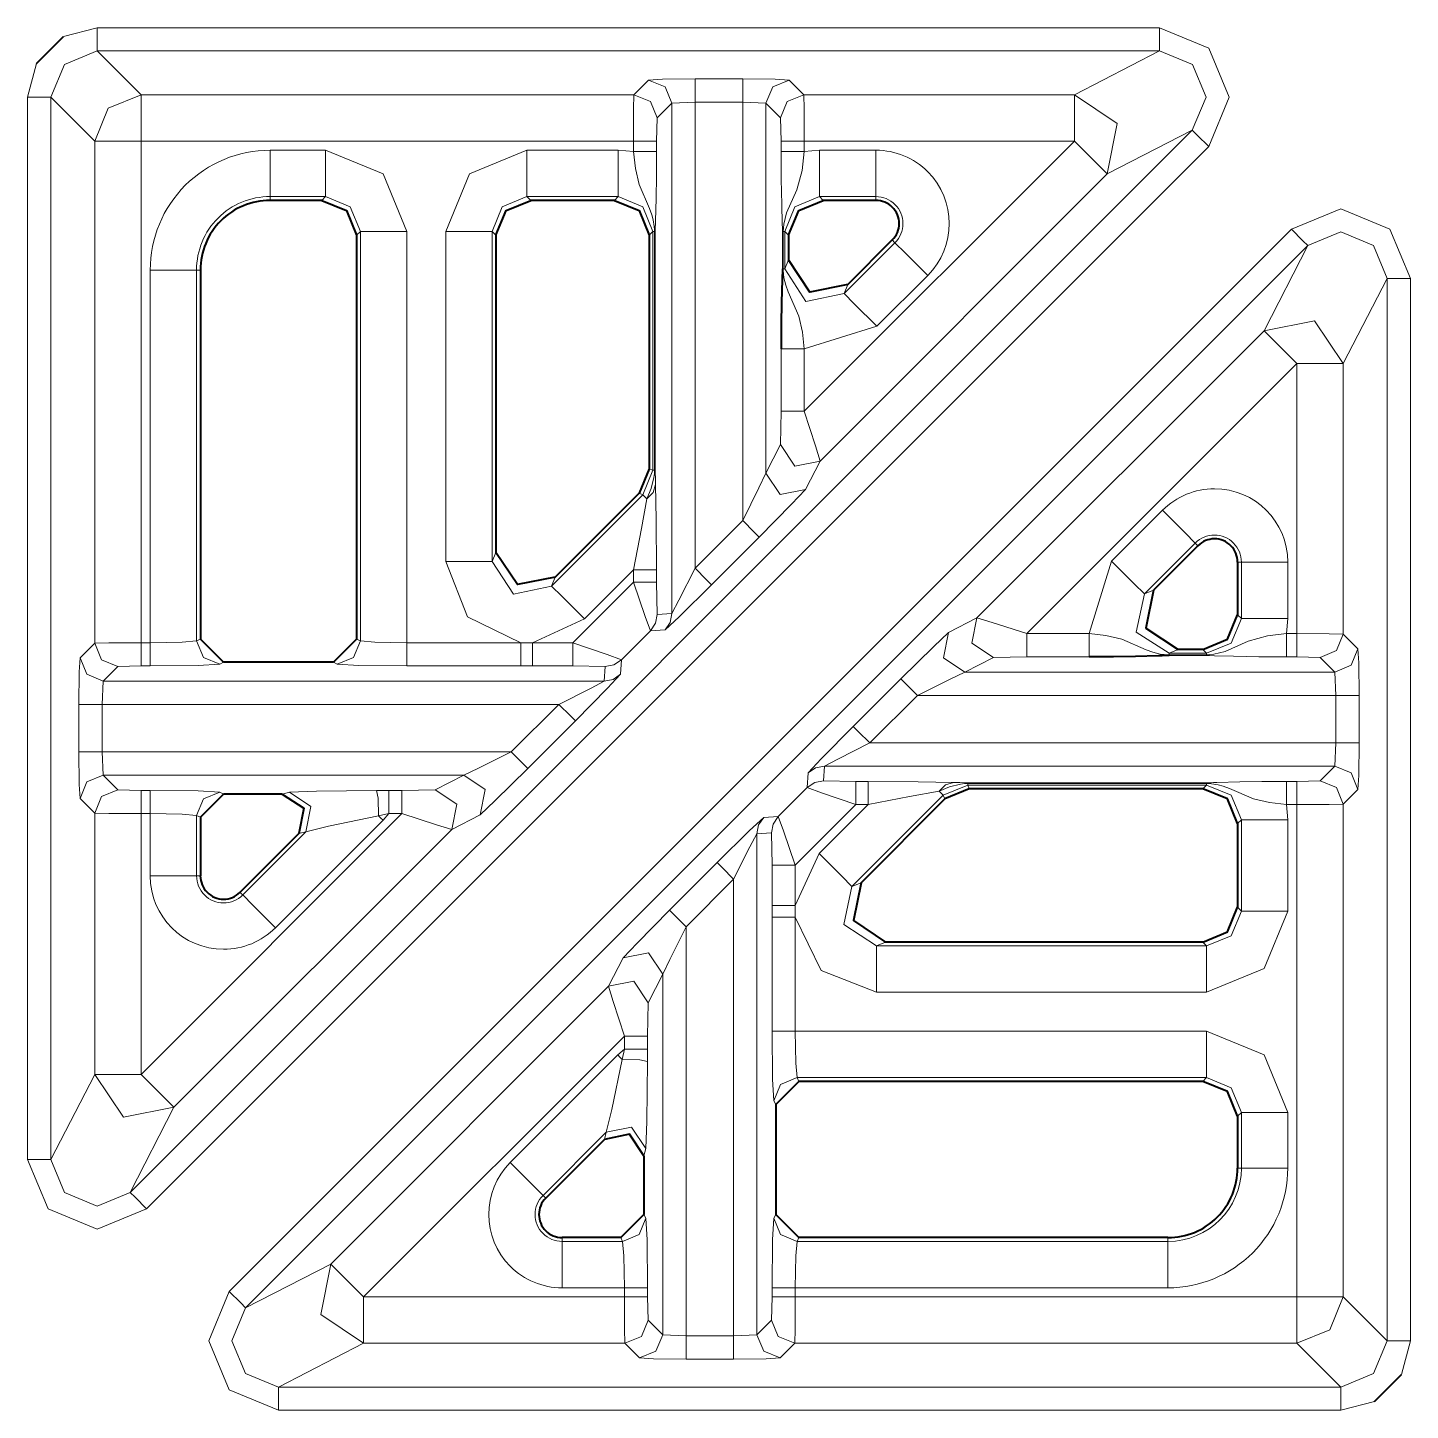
# Model space of a CAD drawing. Header units: millimetres. Extents: x 0 to 2941, y -405 to 1422.
# Drawn here: x 911.58 to 941.35, y 915.7 to 945.48 of the extents above; entities that cross this region are included whole.
import ezdxf

# ---------------------------------------------------------------- set-up
doc = ezdxf.new("R2010")
doc.units = ezdxf.units.MM
doc.layers.add('FINE', color=9, linetype='Continuous')
doc.layers.add('OUTLINE', color=7, linetype='Continuous')

msp = doc.modelspace()

# ---------------------------------------------------------------- linework, layer by layer
at = {"layer": 'FINE', "lineweight": 9}
for p, q in [((913.079, 945.477), (912.352, 945.289)), ((935.953, 945.477), (913.079, 945.477)), ((935.953, 944.977), (934.12, 944.034)), ((911.768, 944.705), (911.58, 943.978)), ((924.951, 944.349), (924.636, 944.034)), ((928.291, 944.034), (927.976, 944.349)), ((911.58, 943.978), (911.58, 921.104)), ((912.08, 943.978), (913.023, 943.034)), ((912.08, 921.104), (912.08, 943.978)), ((924.636, 944.034), (914.023, 944.034)), ((925.136, 943.534), (925.451, 943.849)), ((925.451, 943.849), (925.951, 943.875)), ((925.451, 943.849), (925.451, 932.861)), ((925.951, 933.837), (925.951, 943.875)), ((925.951, 943.875), (926.977, 943.875)), ((926.977, 943.875), (926.977, 934.863)), ((926.977, 943.875), (927.476, 943.849)), ((927.476, 943.849), (927.792, 943.534)), ((934.12, 944.034), (928.291, 944.034)), ((927.792, 943.534), (927.804, 943.034)), ((936.659, 943.27), (913.787, 920.398)), ((934.827, 942.327), (936.659, 943.27)), ((913.023, 943.034), (913.023, 932.221)), ((914.023, 943.034), (924.623, 943.034)), ((914.023, 932.234), (914.023, 943.034)), ((924.623, 943.034), (924.623, 942.808)), ((927.804, 943.034), (927.804, 942.808)), ((934.12, 943.034), (928.304, 937.218)), ((928.304, 943.034), (934.12, 943.034)), ((928.304, 942.808), (928.304, 943.034)), ((914.14, 920.044), (937.013, 942.917)), ((917.996, 942.839), (916.799, 942.839)), ((924.296, 942.839), (922.331, 942.839)), ((924.623, 942.808), (924.296, 942.839)), ((928.631, 942.839), (928.304, 942.808)), ((929.845, 942.839), (928.631, 942.839)), ((928.645, 936.145), (934.827, 942.327)), ((916.799, 941.759), (916.799, 941.84)), ((916.799, 941.84), (917.996, 941.84)), ((917.996, 941.84), (917.915, 941.759)), ((922.413, 941.759), (922.331, 941.84)), ((922.331, 941.84), (924.296, 941.84)), ((924.296, 941.84), (924.215, 941.759)), ((928.713, 941.759), (928.631, 941.84)), ((915.92, 918.264), (938.793, 941.137)), ((918.664, 941.01), (918.745, 941.091)), ((918.745, 941.091), (918.745, 932.271)), ((924.964, 941.01), (925.045, 941.091)), ((925.045, 941.091), (925.045, 935.946)), ((925.077, 941.091), (925.077, 935.946)), ((927.833, 941.091), (927.833, 940.282)), ((927.85, 940.282), (927.85, 941.091)), ((939.147, 940.783), (916.274, 917.91)), ((938.203, 938.951), (939.147, 940.783)), ((914.219, 940.258), (914.219, 932.234)), ((915.217, 940.258), (915.299, 940.258)), ((915.217, 932.271), (915.217, 940.258)), ((929.867, 939.046), (930.962, 940.141)), ((940.854, 940.077), (939.91, 938.244)), ((940.854, 917.203), (940.854, 940.077)), ((941.354, 940.077), (941.354, 917.203)), ((928.304, 938.559), (929.867, 939.046)), ((932.021, 932.769), (938.203, 938.951)), ((927.804, 938.559), (927.804, 937.218)), ((928.304, 937.218), (928.304, 938.559)), ((927.804, 937.218), (927.791, 936.499)), ((928.33, 935.533), (928.645, 936.145)), ((925.045, 935.946), (924.826, 935.417)), ((925.045, 935.946), (924.964, 935.98)), ((924.826, 935.417), (922.861, 933.452)), ((924.744, 935.451), (924.826, 935.417)), ((934.922, 933.991), (936.017, 935.086)), ((926.977, 934.863), (925.951, 933.837)), ((926.304, 933.483), (927.33, 934.509)), ((936.723, 934.38), (935.628, 933.285)), ((936.781, 934.322), (936.723, 934.38)), ((923.567, 932.746), (924.623, 933.802)), ((924.623, 933.802), (924.623, 933.537)), ((934.435, 932.428), (934.922, 933.991)), ((938.715, 933.969), (938.715, 932.755)), ((922.861, 933.452), (922.942, 933.648)), ((924.623, 933.537), (923.32, 932.234)), ((925.136, 932.843), (925.123, 933.537)), ((935.628, 933.285), (935.825, 933.366)), ((925.451, 932.861), (925.136, 932.843)), ((937.635, 932.836), (937.716, 932.755)), ((922.452, 932.234), (923.567, 932.746)), ((931.409, 932.454), (932.021, 932.769)), ((938.715, 932.755), (938.684, 932.428)), ((913.023, 932.221), (912.708, 931.906)), ((914.219, 932.234), (914.023, 932.234)), ((915.299, 932.312), (915.217, 932.271)), ((918.745, 932.271), (918.664, 932.312)), ((923.32, 932.234), (922.452, 932.234)), ((924.367, 931.868), (924.989, 932.49)), ((924.989, 932.49), (925.305, 932.508)), ((933.095, 931.928), (932.375, 931.915)), ((934.435, 931.928), (933.095, 931.928)), ((936.158, 931.974), (936.967, 931.974)), ((936.967, 931.957), (936.158, 931.957)), ((938.91, 931.928), (938.684, 931.928)), ((939.41, 931.915), (938.91, 931.928)), ((913.208, 931.406), (913.523, 931.721)), ((913.523, 931.721), (914.023, 931.734)), ((914.023, 931.734), (914.219, 931.734)), ((915.717, 931.771), (915.799, 931.813)), ((918.164, 931.813), (918.246, 931.771)), ((919.743, 931.734), (922.197, 931.734)), ((922.452, 931.734), (923.32, 931.734)), ((923.32, 931.734), (924.014, 931.721)), ((924.014, 931.721), (923.996, 931.406)), ((924.349, 931.553), (924.367, 931.868)), ((913.182, 930.906), (913.208, 931.406)), ((913.208, 931.406), (923.996, 931.406)), ((929.359, 930.428), (930.385, 931.454)), ((939.751, 931.1), (939.725, 931.6)), ((939.751, 931.1), (930.739, 931.1)), ((939.751, 930.074), (939.751, 931.1)), ((940.251, 931.1), (940.251, 930.074)), ((912.683, 930.906), (912.683, 929.881)), ((923.02, 930.906), (913.182, 930.906)), ((913.182, 929.881), (913.182, 930.906)), ((923.02, 930.906), (921.994, 929.881)), ((922.348, 929.527), (923.374, 930.553)), ((913.182, 929.881), (921.994, 929.881)), ((913.208, 929.381), (913.182, 929.881)), ((929.713, 930.074), (939.751, 930.074)), ((939.725, 929.575), (939.751, 930.074)), ((920.971, 929.381), (913.208, 929.381)), ((913.523, 929.065), (913.208, 929.381)), ((920.971, 929.381), (920.358, 929.065)), ((928.366, 929.113), (928.384, 929.428)), ((938.684, 929.247), (938.91, 929.247)), ((938.91, 929.247), (939.41, 929.259)), ((914.023, 929.053), (913.523, 929.065)), ((914.219, 929.053), (914.023, 929.053)), ((915.799, 928.974), (915.717, 929.015)), ((917.218, 929.015), (917.061, 928.974)), ((920.358, 929.065), (919.639, 929.053)), ((927.744, 928.491), (928.366, 929.113)), ((931.293, 928.949), (929.328, 926.985)), ((931.823, 929.169), (931.293, 928.949)), ((931.327, 928.868), (931.293, 928.949)), ((931.823, 929.218), (936.967, 929.218)), ((936.967, 929.201), (931.823, 929.201)), ((931.823, 929.169), (931.856, 929.087)), ((936.967, 929.169), (931.823, 929.169)), ((936.886, 929.087), (936.967, 929.169)), ((940.225, 929.075), (939.91, 928.76)), ((912.708, 928.881), (913.023, 928.566)), ((938.91, 918.147), (938.91, 928.747)), ((939.91, 928.76), (939.91, 918.147)), ((913.023, 928.566), (913.023, 922.937)), ((919.639, 928.553), (914.023, 922.937)), ((914.023, 928.553), (914.219, 928.553)), ((914.023, 922.937), (914.023, 928.553)), ((914.219, 928.553), (914.219, 927.212)), ((915.217, 927.212), (915.217, 928.516)), ((915.217, 928.516), (915.299, 928.475)), ((916.916, 926.095), (919.232, 928.411)), ((919.137, 928.505), (919.359, 928.553)), ((919.232, 928.411), (919.359, 928.553)), ((919.359, 928.553), (919.639, 928.553)), ((920.712, 928.212), (921.324, 928.527)), ((927.429, 928.473), (927.744, 928.491)), ((937.716, 928.42), (937.635, 928.339)), ((937.716, 926.455), (937.716, 928.42)), ((938.715, 928.42), (938.715, 926.455)), ((914.73, 922.23), (920.712, 928.212)), ((917.571, 928.162), (916.21, 926.801)), ((917.416, 928.122), (917.571, 928.162)), ((927.598, 928.138), (927.282, 928.12)), ((927.282, 917.332), (927.282, 928.12)), ((927.61, 927.444), (927.598, 928.138)), ((925.403, 926.472), (926.429, 927.498)), ((928.11, 926.576), (928.622, 927.691)), ((915.299, 927.212), (915.217, 927.212)), ((927.61, 926.576), (927.61, 927.444)), ((916.21, 926.801), (916.152, 926.858)), ((926.782, 927.144), (925.757, 926.118)), ((926.782, 927.144), (926.782, 917.306)), ((929.328, 926.985), (929.525, 927.066)), ((927.61, 923.867), (927.61, 926.321)), ((937.635, 926.536), (937.716, 926.455)), ((925.757, 917.306), (925.757, 926.118)), ((924.088, 924.836), (924.403, 925.448)), ((925.257, 925.094), (924.942, 924.482)), ((925.257, 925.094), (925.257, 917.332)), ((918.106, 918.854), (924.088, 924.836)), ((924.942, 924.482), (924.929, 923.762)), ((936.967, 924.707), (929.858, 924.707)), ((924.929, 923.762), (924.929, 923.483)), ((921.971, 921.04), (924.287, 923.356)), ((924.287, 923.356), (924.429, 923.483)), ((924.381, 923.261), (924.429, 923.483)), ((924.929, 923.483), (924.928, 923.214)), ((913.023, 922.937), (912.08, 921.104)), ((936.886, 922.787), (936.967, 922.869)), ((913.787, 920.398), (914.73, 922.23)), ((927.689, 922.288), (927.648, 922.369)), ((937.716, 922.12), (937.635, 922.038)), ((937.716, 920.922), (937.716, 922.12)), ((938.715, 922.12), (938.715, 920.922)), ((924.039, 921.695), (922.677, 920.333)), ((923.998, 921.539), (924.039, 921.695)), ((924.892, 921.342), (924.851, 921.185)), ((937.635, 920.922), (937.716, 920.922)), ((922.677, 920.333), (922.735, 920.276)), ((927.648, 919.84), (927.689, 919.922)), ((923.088, 919.422), (923.088, 919.341)), ((924.392, 919.341), (924.351, 919.422)), ((936.135, 919.341), (936.135, 919.422)), ((923.088, 919.341), (924.392, 919.341)), ((916.274, 917.91), (918.106, 918.854)), ((924.429, 918.342), (923.088, 918.342)), ((924.429, 918.147), (924.429, 918.342)), ((924.929, 918.342), (924.929, 918.147)), ((927.61, 918.147), (927.61, 918.342)), ((918.813, 918.147), (924.429, 918.147)), ((924.929, 918.147), (924.942, 917.647)), ((927.598, 917.647), (927.61, 918.147)), ((939.91, 918.147), (940.854, 917.203)), ((924.942, 917.647), (925.257, 917.332)), ((927.282, 917.332), (927.598, 917.647)), ((925.257, 917.332), (925.757, 917.306)), ((926.782, 917.306), (927.282, 917.332)), ((918.813, 917.147), (916.98, 916.204)), ((924.442, 917.147), (918.813, 917.147)), ((924.757, 916.832), (924.442, 917.147)), ((925.757, 917.306), (926.782, 917.306)), ((928.097, 917.147), (927.782, 916.832)), ((938.91, 917.147), (928.097, 917.147)), ((939.854, 916.204), (938.91, 917.147)), ((941.354, 917.203), (941.165, 916.476)), ((926.782, 916.806), (925.757, 916.806)), ((916.98, 916.204), (939.854, 916.204)), ((940.581, 915.892), (939.854, 915.704)), ((939.854, 915.704), (916.98, 915.704))]:
    msp.add_line(p, q, dxfattribs=at)
for points in [[(913.079, 945.477), (913.079, 945.128), (913.079, 944.977)], [(935.953, 945.477), (935.953, 945.128), (935.953, 944.977)], [(937.013, 942.917), (937.453, 943.978), (937.014, 945.038), (935.953, 945.477)], [(912.08, 943.978), (912.372, 944.685), (913.079, 944.977)], [(914.023, 944.034), (913.079, 944.977), (935.953, 944.977)], [(935.953, 944.977), (936.661, 944.685), (936.954, 943.978), (936.659, 943.27)], [(926.977, 944.375), (925.951, 944.375), (925.253, 944.367), (924.951, 944.349)], [(924.951, 944.349), (925.304, 944.202), (925.451, 943.849)], [(925.951, 944.375), (925.951, 944.224), (925.951, 943.875)], [(926.977, 943.875), (926.977, 944.224), (926.977, 944.375)], [(927.976, 944.349), (927.674, 944.367), (926.977, 944.375)], [(927.476, 943.849), (927.623, 944.202), (927.976, 944.349)], [(912.08, 943.978), (911.929, 943.978), (911.58, 943.978)], [(914.023, 944.034), (913.316, 943.741), (913.023, 943.034)], [(914.023, 943.034), (914.023, 943.732), (914.023, 944.034)], [(924.636, 944.034), (924.627, 943.732), (924.623, 943.034)], [(924.636, 944.034), (924.989, 943.887), (925.136, 943.534)], [(927.791, 936.499), (927.476, 935.886), (927.476, 943.849)], [(927.792, 943.534), (927.938, 943.887), (928.291, 944.034)], [(928.304, 943.034), (928.3, 943.732), (928.291, 944.034)], [(934.12, 943.034), (934.12, 943.732), (934.12, 944.034)], [(934.827, 942.327), (935.042, 943.416), (934.12, 944.034)], [(925.123, 942.808), (925.123, 943.034), (925.136, 943.534)], [(937.013, 942.917), (936.765, 943.165), (936.659, 943.27)], [(914.023, 943.034), (913.325, 943.034), (913.023, 943.034)], [(924.623, 943.034), (924.972, 943.034), (925.123, 943.034)], [(927.804, 943.034), (927.955, 943.034), (928.304, 943.034)], [(934.827, 942.327), (934.615, 942.538), (934.12, 943.034)], [(916.799, 942.839), (916.799, 942.15), (916.799, 941.84)], [(917.996, 941.84), (917.996, 942.15), (917.996, 942.839)], [(919.743, 941.091), (919.232, 942.327), (917.996, 942.839)], [(922.331, 942.839), (921.095, 942.327), (920.584, 941.091)], [(922.331, 941.84), (922.331, 942.15), (922.331, 942.839)], [(924.296, 941.84), (924.296, 942.15), (924.296, 942.839)], [(924.623, 942.808), (924.972, 942.808), (925.123, 942.808)], [(924.623, 942.808), (924.666, 942.444), (924.744, 942.101), (924.969, 941.583), (925.02, 941.446), (925.049, 941.339), (925.072, 941.193), (925.076, 941.124), (925.077, 941.091)], [(925.094, 935.946), (925.094, 941.091), (925.094, 941.104), (925.094, 941.131), (925.095, 941.19), (925.097, 941.239), (925.099, 941.313), (925.114, 941.807), (925.12, 942.277), (925.123, 942.808)], [(927.804, 942.808), (927.955, 942.808), (928.304, 942.808)], [(927.804, 942.808), (927.807, 942.216), (927.817, 941.668), (927.83, 941.26), (927.833, 941.152), (927.833, 941.118), (927.833, 941.091)], [(927.85, 941.091), (927.852, 941.161), (927.861, 941.248), (927.921, 941.487), (928.143, 941.987), (928.254, 942.401), (928.304, 942.808)], [(928.631, 942.839), (928.631, 942.15), (928.631, 941.84)], [(929.845, 941.84), (929.845, 942.15), (929.845, 942.839)], [(917.996, 941.84), (918.527, 941.622), (918.745, 941.091)], [(921.582, 941.091), (921.8, 941.622), (922.331, 941.84)], [(924.296, 941.84), (924.827, 941.622), (925.045, 941.091)], [(927.882, 941.091), (928.1, 941.622), (928.631, 941.84)], [(928.631, 941.84), (929.845, 941.84), (929.845, 941.759)], [(938.793, 941.137), (939.854, 941.577), (940.914, 941.138), (941.354, 940.077)], [(918.745, 941.091), (919.055, 941.091), (919.743, 941.091)], [(922.197, 932.234), (919.743, 932.234), (919.743, 941.091)], [(921.582, 941.091), (921.272, 941.091), (920.584, 941.091)], [(920.584, 941.091), (920.584, 933.982), (921.049, 932.788), (922.197, 932.234)], [(921.664, 934.178), (921.582, 933.982), (921.582, 941.091), (921.664, 941.01)], [(925.077, 941.091), (925.056, 941.091), (925.045, 941.091)], [(925.077, 941.091), (925.089, 941.091), (925.094, 941.091)], [(927.833, 941.091), (927.838, 941.091), (927.85, 941.091)], [(927.85, 941.091), (927.871, 941.091), (927.882, 941.091)], [(927.964, 940.478), (927.882, 940.282), (927.882, 941.091), (927.964, 941.01)], [(930.199, 940.905), (930.256, 940.847), (929.161, 939.752), (929.242, 939.948)], [(938.793, 941.137), (939.041, 940.889), (939.147, 940.783)], [(940.854, 940.077), (940.561, 940.785), (939.854, 941.078), (939.147, 940.783)], [(930.256, 940.847), (930.475, 940.628), (930.962, 940.141)], [(914.219, 940.258), (914.907, 940.258), (915.217, 940.258)], [(927.833, 940.282), (927.838, 940.282), (927.85, 940.282)], [(927.85, 940.282), (927.871, 940.282), (927.882, 940.282)], [(928.304, 938.559), (928.262, 938.922), (928.184, 939.264), (927.954, 939.792), (927.904, 939.931), (927.866, 940.091), (927.855, 940.173), (927.851, 940.245), (927.85, 940.282)], [(929.161, 939.752), (928.339, 939.577), (927.882, 940.282)], [(941.354, 940.077), (941.005, 940.077), (940.854, 940.077)], [(929.161, 939.752), (929.38, 939.533), (929.867, 939.046)], [(938.203, 938.951), (939.292, 939.166), (939.91, 938.244)], [(938.203, 938.951), (938.415, 938.739), (938.91, 938.244)], [(927.804, 938.559), (927.955, 938.559), (928.304, 938.559)], [(938.91, 938.244), (933.095, 932.428), (934.435, 932.428)], [(938.684, 932.428), (938.91, 932.428), (938.91, 938.244)], [(938.91, 938.244), (939.608, 938.244), (939.91, 938.244)], [(939.91, 938.244), (939.91, 932.415), (940.225, 932.1)], [(927.804, 937.218), (927.955, 937.218), (928.304, 937.218)], [(928.645, 936.145), (928.548, 936.471), (928.304, 937.218)], [(927.791, 936.499), (928.1, 936.037), (928.645, 936.145)], [(925.077, 935.946), (925.075, 935.876), (925.066, 935.79), (925.006, 935.552), (924.912, 935.33)], [(925.077, 935.946), (925.056, 935.946), (925.045, 935.946)], [(925.077, 935.946), (925.089, 935.946), (925.094, 935.946)], [(925.102, 935.64), (925.097, 935.779), (925.094, 935.886), (925.094, 935.92), (925.094, 935.946)], [(927.476, 935.886), (927.325, 935.568), (926.977, 934.863)], [(927.476, 935.886), (927.785, 935.425), (928.33, 935.533)], [(924.912, 935.33), (925.051, 935.468), (925.102, 935.64)], [(925.123, 933.537), (925.123, 933.802), (925.117, 934.876), (925.102, 935.64)], [(927.33, 934.509), (928.028, 935.214), (928.33, 935.533)], [(924.912, 935.33), (924.797, 934.696), (924.623, 933.802)], [(924.912, 935.33), (924.852, 935.391), (924.826, 935.417)], [(936.723, 934.38), (936.504, 934.599), (936.017, 935.086)], [(926.977, 934.863), (927.224, 934.615), (927.33, 934.509)], [(921.582, 933.982), (921.272, 933.982), (920.584, 933.982)], [(922.861, 933.452), (922.039, 933.277), (921.582, 933.982)], [(924.623, 933.802), (924.972, 933.802), (925.123, 933.802)], [(925.951, 933.837), (925.602, 933.146), (925.451, 932.861)], [(925.951, 933.837), (926.198, 933.589), (926.304, 933.483)], [(935.628, 933.285), (935.409, 933.504), (934.922, 933.991)], [(937.716, 932.755), (937.716, 933.969), (937.635, 933.969)], [(937.716, 933.969), (938.026, 933.969), (938.715, 933.969)], [(923.567, 932.746), (923.08, 933.233), (922.861, 933.452)], [(924.623, 933.537), (924.972, 933.537), (925.123, 933.537)], [(924.623, 933.537), (924.875, 932.798), (924.989, 932.49)], [(925.305, 932.508), (925.606, 932.793), (926.304, 933.483)], [(935.628, 933.285), (935.453, 932.463), (936.158, 932.006)], [(924.989, 932.49), (925.098, 932.652), (925.136, 932.843)], [(925.305, 932.508), (925.413, 932.67), (925.451, 932.861)], [(932.375, 931.915), (931.913, 932.224), (932.021, 932.769)], [(932.021, 932.769), (932.347, 932.672), (933.095, 932.428)], [(936.967, 932.006), (937.498, 932.224), (937.716, 932.755)], [(938.715, 932.755), (938.026, 932.755), (937.716, 932.755)], [(914.023, 932.234), (913.325, 932.23), (913.023, 932.221)], [(913.523, 931.721), (913.17, 931.868), (913.023, 932.221)], [(914.023, 931.734), (914.023, 931.885), (914.023, 932.234)], [(915.217, 932.271), (914.907, 932.245), (914.219, 932.234)], [(914.219, 931.734), (914.219, 931.885), (914.219, 932.234)], [(915.717, 931.771), (915.364, 931.918), (915.217, 932.271)], [(918.745, 932.271), (918.598, 931.918), (918.246, 931.771)], [(919.743, 932.234), (919.055, 932.245), (918.745, 932.271)], [(919.743, 932.234), (919.743, 931.885), (919.743, 931.734)], [(922.197, 932.234), (922.197, 931.885), (922.197, 931.734)], [(922.452, 932.234), (922.325, 932.232), (922.197, 932.234)], [(922.452, 932.234), (922.452, 931.885), (922.452, 931.734)], [(923.32, 932.234), (923.32, 931.885), (923.32, 931.734)], [(924.367, 931.868), (924.059, 931.982), (923.32, 932.234)], [(930.385, 931.454), (931.09, 932.152), (931.409, 932.454)], [(931.763, 931.6), (931.301, 931.909), (931.409, 932.454)], [(933.095, 931.928), (933.095, 932.079), (933.095, 932.428)], [(934.435, 931.928), (934.435, 932.079), (934.435, 932.428)], [(934.435, 932.428), (934.798, 932.385), (935.141, 932.308), (935.668, 932.078), (935.808, 932.028), (935.967, 931.99), (936.049, 931.979), (936.121, 931.974), (936.158, 931.974)], [(936.967, 931.974), (937.037, 931.976), (937.124, 931.985), (937.364, 932.045), (937.864, 932.267), (938.277, 932.378), (938.684, 932.428)], [(938.684, 931.928), (938.684, 932.079), (938.684, 932.428)], [(938.91, 931.928), (938.91, 932.079), (938.91, 932.428)], [(938.91, 932.428), (939.608, 932.424), (939.91, 932.415)], [(939.41, 931.915), (939.763, 932.062), (939.91, 932.415)], [(936.354, 932.087), (936.158, 932.006), (936.967, 932.006), (936.886, 932.087)], [(936.158, 931.974), (936.158, 931.995), (936.158, 932.006)], [(936.158, 931.957), (936.158, 931.962), (936.158, 931.974)], [(936.967, 931.974), (936.967, 931.995), (936.967, 932.006)], [(936.967, 931.957), (936.967, 931.962), (936.967, 931.974)], [(938.684, 931.928), (938.092, 931.931), (937.544, 931.941), (937.136, 931.953), (937.028, 931.957), (936.994, 931.957), (936.967, 931.957)], [(939.725, 931.6), (940.079, 931.747), (940.225, 932.1)], [(940.225, 932.1), (940.243, 931.798), (940.251, 931.1)], [(912.708, 931.906), (912.69, 931.604), (912.683, 930.906)], [(913.208, 931.406), (912.855, 931.553), (912.708, 931.906)], [(914.219, 931.734), (915.251, 931.745), (915.717, 931.771)], [(918.246, 931.771), (918.711, 931.745), (919.743, 931.734)], [(922.197, 931.734), (922.325, 931.734), (922.452, 931.734)], [(924.367, 931.868), (924.205, 931.759), (924.014, 931.721)], [(932.375, 931.915), (931.763, 931.6), (939.725, 931.6), (939.41, 931.915)], [(923.996, 931.406), (923.711, 931.255), (923.02, 930.906)], [(923.374, 930.553), (924.064, 931.251), (924.349, 931.553)], [(924.349, 931.553), (924.187, 931.444), (923.996, 931.406)], [(930.739, 931.1), (930.491, 931.348), (930.385, 931.454)], [(931.763, 931.6), (931.444, 931.449), (930.739, 931.1)], [(930.739, 931.1), (929.713, 930.074), (929.022, 929.726), (928.737, 929.575)], [(939.751, 931.1), (940.1, 931.1), (940.251, 931.1)], [(913.182, 930.906), (912.834, 930.906), (912.683, 930.906)], [(923.374, 930.553), (923.268, 930.659), (923.02, 930.906)], [(928.384, 929.428), (928.669, 929.73), (929.359, 930.428)], [(929.713, 930.074), (929.465, 930.322), (929.359, 930.428)], [(913.182, 929.881), (912.834, 929.881), (912.683, 929.881)], [(912.683, 929.881), (912.69, 929.183), (912.708, 928.881)], [(921.994, 929.881), (921.29, 929.532), (920.971, 929.381)], [(922.348, 929.527), (922.242, 929.633), (921.994, 929.881)], [(940.251, 930.074), (940.1, 930.074), (939.751, 930.074)], [(940.251, 930.074), (940.243, 929.377), (940.225, 929.075)], [(928.384, 929.428), (928.546, 929.537), (928.737, 929.575)], [(939.41, 929.259), (939.725, 929.575), (928.737, 929.575), (928.719, 929.26), (929.414, 929.247), (929.678, 929.247), (930.752, 929.241), (931.516, 929.226)], [(940.225, 929.075), (940.079, 929.428), (939.725, 929.575)], [(913.208, 929.381), (912.855, 929.234), (912.708, 928.881)], [(921.324, 928.527), (921.432, 929.072), (920.971, 929.381)], [(921.324, 928.527), (921.643, 928.829), (922.348, 929.527)], [(928.366, 929.113), (928.528, 929.221), (928.719, 929.26)], [(929.414, 928.747), (929.414, 929.096), (929.414, 929.247)], [(929.678, 928.747), (929.678, 929.096), (929.678, 929.247)], [(936.967, 929.218), (936.98, 929.218), (937.007, 929.218), (937.066, 929.219), (937.115, 929.221), (937.189, 929.223), (937.683, 929.237), (938.154, 929.244), (938.684, 929.247)], [(938.684, 928.747), (938.684, 929.096), (938.684, 929.247)], [(938.91, 928.747), (938.91, 929.096), (938.91, 929.247)], [(939.91, 928.76), (939.763, 929.113), (939.41, 929.259)], [(913.523, 929.065), (913.17, 928.919), (913.023, 928.566)], [(914.023, 929.053), (914.023, 928.902), (914.023, 928.553)], [(914.219, 929.053), (914.219, 928.902), (914.219, 928.553)], [(915.717, 929.015), (915.251, 929.042), (914.219, 929.053)], [(915.717, 929.015), (915.364, 928.869), (915.217, 928.516)], [(919.09, 929.052), (917.801, 929.04), (917.218, 929.015)], [(917.571, 928.162), (917.677, 928.707), (917.218, 929.015)], [(919.639, 929.053), (919.359, 929.053), (919.09, 929.052)], [(919.137, 928.505), (919.125, 928.884), (919.09, 929.052)], [(919.359, 928.553), (919.359, 928.902), (919.359, 929.053)], [(919.639, 928.553), (919.639, 928.902), (919.639, 929.053)], [(920.712, 928.212), (920.82, 928.757), (920.358, 929.065)], [(929.414, 928.747), (928.674, 928.998), (928.366, 929.113)], [(931.206, 929.036), (930.572, 928.921), (929.678, 928.747)], [(931.206, 929.036), (931.344, 929.175), (931.516, 929.226)], [(931.823, 929.201), (931.752, 929.199), (931.666, 929.189), (931.428, 929.13), (931.206, 929.036)], [(931.206, 929.036), (931.267, 928.976), (931.293, 928.949)], [(931.516, 929.226), (931.655, 929.221), (931.762, 929.218), (931.796, 929.218), (931.823, 929.218)], [(931.823, 929.201), (931.823, 929.213), (931.823, 929.218)], [(931.823, 929.201), (931.823, 929.179), (931.823, 929.169)], [(936.967, 929.201), (936.967, 929.213), (936.967, 929.218)], [(936.967, 929.201), (936.967, 929.179), (936.967, 929.169)], [(938.684, 928.747), (938.32, 928.79), (937.977, 928.868), (937.459, 929.092), (937.322, 929.144), (937.216, 929.173), (937.07, 929.196), (937, 929.2), (936.967, 929.201)], [(937.716, 928.42), (937.498, 928.951), (936.967, 929.169)], [(928.622, 927.691), (929.678, 928.747), (929.414, 928.747), (928.11, 927.444), (928.11, 926.576)], [(938.91, 928.747), (938.684, 928.747), (938.715, 928.42)], [(939.91, 928.76), (939.608, 928.75), (938.91, 928.747)], [(913.023, 928.566), (913.325, 928.557), (914.023, 928.553)], [(914.219, 928.553), (914.907, 928.542), (915.217, 928.516)], [(917.571, 928.162), (918.061, 928.28), (919.137, 928.505)], [(919.137, 928.505), (919.184, 928.458), (919.232, 928.411)], [(919.639, 928.553), (920.386, 928.309), (920.712, 928.212)], [(926.429, 927.498), (927.127, 928.188), (927.429, 928.473)], [(927.429, 928.473), (927.32, 928.311), (927.282, 928.12)], [(927.744, 928.491), (927.635, 928.329), (927.598, 928.138)], [(927.744, 928.491), (927.859, 928.183), (928.11, 927.444)], [(937.716, 928.42), (938.026, 928.42), (938.715, 928.42)], [(927.282, 928.12), (927.131, 927.835), (926.782, 927.144)], [(926.429, 927.498), (926.535, 927.392), (926.782, 927.144)], [(928.622, 927.691), (929.109, 927.204), (929.328, 926.985)], [(914.219, 927.212), (914.907, 927.212), (915.217, 927.212)], [(928.11, 927.444), (927.761, 927.444), (927.61, 927.444)], [(929.328, 926.985), (929.153, 926.163), (929.858, 925.706)], [(916.916, 926.095), (916.429, 926.582), (916.21, 926.801)], [(928.11, 926.576), (927.761, 926.576), (927.61, 926.576)], [(927.61, 926.321), (927.61, 926.448), (927.61, 926.576)], [(928.11, 926.576), (928.109, 926.448), (928.11, 926.321)], [(924.403, 925.448), (924.706, 925.767), (925.403, 926.472)], [(925.403, 926.472), (925.509, 926.366), (925.757, 926.118)], [(928.11, 926.321), (927.761, 926.321), (927.61, 926.321)], [(928.11, 926.321), (928.11, 923.867), (936.967, 923.867)], [(929.858, 924.707), (928.664, 925.172), (928.11, 926.321)], [(936.967, 925.706), (937.498, 925.924), (937.716, 926.455)], [(938.715, 926.455), (938.203, 925.219), (936.967, 924.707)], [(937.716, 926.455), (938.026, 926.455), (938.715, 926.455)], [(925.757, 926.118), (925.408, 925.413), (925.257, 925.094)], [(930.054, 925.787), (929.858, 925.706), (936.967, 925.706), (936.886, 925.787)], [(929.858, 925.706), (929.858, 925.396), (929.858, 924.707)], [(936.967, 925.706), (936.967, 925.396), (936.967, 924.707)], [(924.403, 925.448), (924.948, 925.556), (925.257, 925.094)], [(924.088, 924.836), (924.633, 924.944), (924.942, 924.482)], [(924.429, 923.762), (924.185, 924.51), (924.088, 924.836)], [(924.429, 923.483), (924.429, 923.762), (918.813, 918.147)], [(924.429, 923.762), (924.778, 923.762), (924.929, 923.762)], [(928.11, 923.867), (927.761, 923.867), (927.61, 923.867)], [(927.648, 922.369), (927.621, 922.835), (927.61, 923.867)], [(928.11, 923.867), (928.121, 923.179), (928.147, 922.869)], [(936.967, 922.869), (936.967, 923.179), (936.967, 923.867)], [(936.967, 923.867), (938.203, 923.356), (938.715, 922.12)], [(924.381, 923.261), (924.334, 923.308), (924.287, 923.356)], [(924.429, 923.483), (924.778, 923.483), (924.929, 923.483)], [(924.039, 921.695), (924.156, 922.185), (924.381, 923.261)], [(924.381, 923.261), (924.76, 923.249), (924.928, 923.214)], [(924.928, 923.214), (924.916, 921.925), (924.892, 921.342)], [(913.023, 922.937), (913.325, 922.937), (914.023, 922.937)], [(913.023, 922.937), (913.641, 922.015), (914.73, 922.23)], [(914.73, 922.23), (914.519, 922.442), (914.023, 922.937)], [(928.147, 922.869), (927.794, 922.722), (927.648, 922.369)], [(936.967, 922.869), (928.147, 922.869), (928.188, 922.787)], [(937.716, 922.12), (937.498, 922.651), (936.967, 922.869)], [(937.716, 922.12), (938.026, 922.12), (938.715, 922.12)], [(924.039, 921.695), (924.583, 921.801), (924.892, 921.342)], [(912.08, 921.104), (911.929, 921.104), (911.58, 921.104)], [(911.58, 921.104), (912.019, 920.043), (913.079, 919.604), (914.14, 920.044)], [(913.787, 920.398), (913.079, 920.103), (912.372, 920.396), (912.08, 921.104)], [(921.971, 921.04), (922.458, 920.553), (922.677, 920.333)], [(938.715, 920.922), (938.026, 920.922), (937.716, 920.922)], [(913.787, 920.398), (913.892, 920.292), (914.14, 920.044)], [(924.892, 919.84), (924.745, 919.488), (924.392, 919.341)], [(924.851, 919.922), (924.892, 919.84), (924.918, 919.375), (924.929, 918.342)], [(927.61, 918.342), (927.621, 919.375), (927.648, 919.84)], [(927.648, 919.84), (927.794, 919.488), (928.147, 919.341)], [(928.188, 919.422), (928.147, 919.341), (936.135, 919.341)], [(923.088, 918.342), (923.088, 919.031), (923.088, 919.341)], [(924.429, 918.342), (924.418, 919.031), (924.392, 919.341)], [(928.147, 919.341), (928.121, 919.031), (928.11, 918.342)], [(936.135, 918.342), (936.135, 919.031), (936.135, 919.341)], [(918.813, 917.147), (917.891, 917.765), (918.106, 918.854)], [(918.106, 918.854), (918.318, 918.642), (918.813, 918.147)], [(916.98, 915.704), (915.919, 916.143), (915.48, 917.203), (915.92, 918.264)], [(916.274, 917.91), (916.168, 918.016), (915.92, 918.264)], [(924.929, 918.342), (924.778, 918.342), (924.429, 918.342)], [(927.61, 918.342), (927.761, 918.342), (928.11, 918.342)], [(936.135, 918.342), (928.11, 918.342), (928.11, 918.147), (938.91, 918.147)], [(918.813, 917.147), (918.813, 917.449), (918.813, 918.147)], [(924.929, 918.147), (924.778, 918.147), (924.429, 918.147)], [(924.442, 917.147), (924.433, 917.449), (924.429, 918.147)], [(927.61, 918.147), (927.761, 918.147), (928.11, 918.147)], [(928.11, 918.147), (928.106, 917.449), (928.097, 917.147)], [(939.91, 918.147), (939.617, 917.44), (938.91, 917.147)], [(938.91, 918.147), (938.91, 917.449), (938.91, 917.147)], [(938.91, 918.147), (939.608, 918.147), (939.91, 918.147)], [(916.274, 917.91), (915.979, 917.203), (916.272, 916.496), (916.98, 916.204)], [(924.942, 917.647), (924.795, 917.294), (924.442, 917.147)], [(927.598, 917.647), (927.744, 917.294), (928.097, 917.147)], [(925.257, 917.332), (925.11, 916.978), (924.757, 916.832)], [(927.282, 917.332), (927.429, 916.978), (927.782, 916.832)], [(925.757, 917.306), (925.757, 916.957), (925.757, 916.806)], [(926.782, 917.306), (926.782, 916.957), (926.782, 916.806)], [(939.854, 916.204), (940.561, 916.496), (940.854, 917.203)], [(941.354, 917.203), (941.005, 917.203), (940.854, 917.203)], [(925.757, 916.806), (925.059, 916.814), (924.757, 916.832)], [(927.782, 916.832), (927.48, 916.814), (926.782, 916.806)], [(916.98, 916.204), (916.98, 916.052), (916.98, 915.704)], [(939.854, 916.204), (939.854, 916.052), (939.854, 915.704)]]:
    msp.add_lwpolyline(points, dxfattribs=at)
for points in [[(916.799, 942.838, 0.414223), (914.219, 940.258)], [(930.962, 940.141, 0.414132), (930.962, 942.376, 0.198891), (929.845, 942.838)], [(916.799, 941.84, 0.414245), (915.217, 940.258)], [(930.256, 940.847, 0.414325), (930.256, 941.669, 0.199382), (929.845, 941.84)], [(938.715, 933.969, 0.414198), (937.135, 935.549, 0.198955), (936.017, 935.086)], [(937.716, 933.969, 0.414214), (937.135, 934.55, 0.199001), (936.723, 934.38)], [(914.219, 927.212, 0.414198), (915.799, 925.632, 0.198955), (916.916, 926.095)], [(915.217, 927.212, 0.414214), (915.799, 926.631, 0.19904), (916.21, 926.801)], [(921.971, 921.04, 0.414132), (921.971, 918.805, 0.198823), (923.088, 918.342)], [(936.135, 919.341, 0.414198), (937.716, 920.922)], [(936.135, 918.342, 0.414214), (938.715, 920.922)], [(922.677, 920.333, 0.414436), (922.677, 919.511, 0.199439), (923.088, 919.341)]]:
    msp.add_lwpolyline(points, format="xyb", dxfattribs=at)
at = {"layer": 'OUTLINE', "lineweight": 40}
for p, q in [((911.768, 944.705), (912.352, 945.289)), ((917.915, 941.759), (916.799, 941.759)), ((924.215, 941.759), (922.413, 941.759)), ((929.845, 941.759), (928.713, 941.759)), ((918.664, 941.01), (918.664, 932.312)), ((921.664, 941.01), (921.664, 934.178)), ((924.964, 941.01), (924.964, 935.98)), ((927.964, 941.01), (927.964, 940.478)), ((930.199, 940.905), (929.242, 939.948)), ((915.299, 940.258), (915.299, 932.312)), ((924.964, 935.98), (924.744, 935.451)), ((924.744, 935.451), (922.942, 933.648)), ((936.781, 934.322), (935.825, 933.366)), ((937.635, 933.969), (937.635, 932.836)), ((915.799, 931.813), (915.299, 932.312)), ((918.664, 932.312), (918.164, 931.813)), ((936.886, 932.087), (936.354, 932.087)), ((918.164, 931.813), (915.799, 931.813)), ((915.299, 928.475), (915.799, 928.974)), ((917.061, 928.974), (915.799, 928.974)), ((931.856, 929.087), (931.327, 928.868)), ((936.886, 929.087), (931.856, 929.087)), ((915.299, 928.475), (915.299, 927.212)), ((917.416, 928.122), (916.152, 926.858)), ((937.635, 928.339), (937.635, 926.536)), ((936.886, 925.787), (930.054, 925.787)), ((928.188, 922.787), (927.689, 922.288)), ((936.886, 922.787), (928.188, 922.787)), ((927.689, 922.288), (927.689, 919.922)), ((937.635, 922.038), (937.635, 920.922)), ((924.851, 921.185), (924.851, 919.922)), ((924.351, 919.422), (924.851, 919.922)), ((927.689, 919.922), (928.188, 919.422)), ((924.351, 919.422), (923.088, 919.422)), ((936.135, 919.422), (928.188, 919.422)), ((940.581, 915.892), (941.165, 916.476))]:
    msp.add_line(p, q, dxfattribs=at)
for points in [[(916.799, 941.758, 0.41423), (915.299, 940.258)], [(930.199, 940.905, 0.414214), (930.199, 941.612, 0.198995), (929.845, 941.758)], [(937.635, 933.969, 0.414214), (937.135, 934.469, 0.19892), (936.781, 934.322)], [(915.298, 927.212, 0.414365), (915.799, 926.712, 0.198703), (916.152, 926.858)], [(923.998, 921.539), (922.735, 920.276, 0.414214), (922.735, 919.569, 0.199211), (923.088, 919.423)], [(936.135, 919.422, 0.414214), (937.635, 920.922)]]:
    msp.add_lwpolyline(points, format="xyb", dxfattribs=at)
for points in [[(917.915, 941.759), (918.444, 941.539), (918.664, 941.01)], [(921.664, 941.01), (921.883, 941.539), (922.413, 941.759)], [(924.215, 941.759), (924.744, 941.539), (924.964, 941.01)], [(927.964, 941.01), (928.183, 941.539), (928.713, 941.759)], [(927.833, 940.282), (927.833, 940.267), (927.833, 940.238), (927.833, 940.204), (927.83, 940.132), (927.828, 940.057), (927.813, 939.558), (927.807, 939.089), (927.804, 938.559)], [(929.242, 939.948), (928.425, 939.784), (927.964, 940.478)], [(922.942, 933.648), (922.125, 933.484), (921.664, 934.178)], [(935.825, 933.366), (935.66, 932.549), (936.354, 932.087)], [(936.886, 932.087), (937.415, 932.307), (937.635, 932.836)], [(936.158, 931.957), (936.143, 931.957), (936.114, 931.957), (936.08, 931.956), (936.008, 931.954), (935.933, 931.952), (935.434, 931.937), (934.965, 931.931), (934.435, 931.928)], [(917.061, 928.974), (917.524, 928.667), (917.416, 928.122)], [(937.635, 928.339), (937.415, 928.868), (936.886, 929.087)], [(931.327, 928.868), (929.525, 927.066), (929.36, 926.249), (930.054, 925.787)], [(936.886, 925.787), (937.415, 926.007), (937.635, 926.536)], [(937.635, 922.038), (937.415, 922.568), (936.886, 922.787)], [(924.851, 921.185), (924.543, 921.648), (923.998, 921.539)]]:
    msp.add_lwpolyline(points, dxfattribs=at)

doc.saveas('drawing.dxf')
